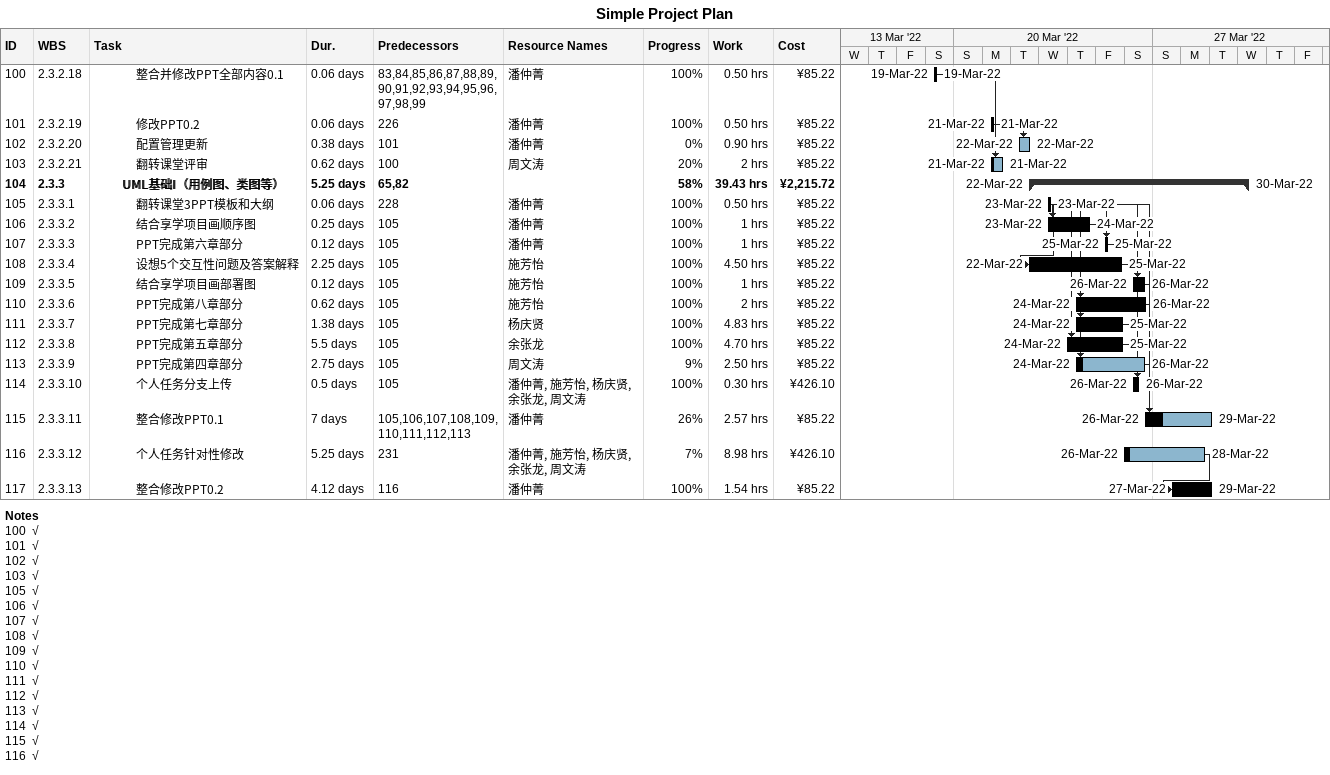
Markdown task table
Simple Project Plan

| ID | WBS | Task | Duration | Start | Finish | Predecessors | Resources | % complete | Work (h) | Cost (¥) |
|---|---|---|---|---|---|---|---|---|---|---|
| 100 | 2.3.2.18 | 整合并修改PPT全部内容0.1 | 0.06d | 2022-03-19 | 2022-03-19 | 83, 84, 85, 86, 87, 88, 89, 90, 91, 92, 93, 94, 95, 96, 97, 98, 99 | 潘仲菁 | 100 | 0.50 | 85.22 |
| 101 | 2.3.2.19 | 修改PPT0.2 | 0.06d | 2022-03-21 | 2022-03-21 | 226 | 潘仲菁 | 100 | 0.50 | 85.22 |
| 102 | 2.3.2.20 | 配置管理更新 | 0.38d | 2022-03-22 | 2022-03-22 | 101 | 潘仲菁 | 0 | 0.90 | 85.22 |
| 103 | 2.3.2.21 | 翻转课堂评审 | 0.62d | 2022-03-21 | 2022-03-21 | 100 | 周文涛 | 20 | 2 | 85.22 |
| 104 | 2.3.3 | **UML基础I（用例图、类图等）** | 5.25d | 2022-03-22 | 2022-03-30 | 65, 82 |  | 58 | 39.43 | 2215.72 |
| 105 | 2.3.3.1 | 翻转课堂3PPT模板和大纲 | 0.06d | 2022-03-23 | 2022-03-23 | 228 | 潘仲菁 | 100 | 0.50 | 85.22 |
| 106 | 2.3.3.2 | 结合享学项目画顺序图 | 0.25d | 2022-03-23 | 2022-03-24 | 105 | 潘仲菁 | 100 | 1 | 85.22 |
| 107 | 2.3.3.3 | PPT完成第六章部分 | 0.12d | 2022-03-25 | 2022-03-25 | 105 | 潘仲菁 | 100 | 1 | 85.22 |
| 108 | 2.3.3.4 | 设想5个交互性问题及答案解释 | 2.25d | 2022-03-22 | 2022-03-25 | 105 | 施芳怡 | 100 | 4.50 | 85.22 |
| 109 | 2.3.3.5 | 结合享学项目画部署图 | 0.12d | 2022-03-26 | 2022-03-26 | 105 | 施芳怡 | 100 | 1 | 85.22 |
| 110 | 2.3.3.6 | PPT完成第八章部分 | 0.62d | 2022-03-24 | 2022-03-26 | 105 | 施芳怡 | 100 | 2 | 85.22 |
| 111 | 2.3.3.7 | PPT完成第七章部分 | 1.38d | 2022-03-24 | 2022-03-25 | 105 | 杨庆贤 | 100 | 4.83 | 85.22 |
| 112 | 2.3.3.8 | PPT完成第五章部分 | 5.5d | 2022-03-24 | 2022-03-25 | 105 | 余张龙 | 100 | 4.70 | 85.22 |
| 113 | 2.3.3.9 | PPT完成第四章部分 | 2.75d | 2022-03-24 | 2022-03-26 | 105 | 周文涛 | 9 | 2.50 | 85.22 |
| 114 | 2.3.3.10 | 个人任务分支上传 | 0.5d | 2022-03-26 | 2022-03-26 | 105 | 潘仲菁, 施芳怡, 杨庆贤, 余张龙, 周文涛 | 100 | 0.30 | 426.10 |
| 115 | 2.3.3.11 | 整合修改PPT0.1 | 7d | 2022-03-26 | 2022-03-29 | 105, 106, 107, 108, 109, 110, 111, 112, 113 | 潘仲菁 | 26 | 2.57 | 85.22 |
| 116 | 2.3.3.12 | 个人任务针对性修改 | 5.25d | 2022-03-26 | 2022-03-28 | 231 | 潘仲菁, 施芳怡, 杨庆贤, 余张龙, 周文涛 | 7 | 8.98 | 426.10 |
| 117 | 2.3.3.13 | 整合修改PPT0.2 | 4.12d | 2022-03-27 | 2022-03-29 | 116 | 潘仲菁 | 100 | 1.54 | 85.22 |

Notes
- 100: √
- 101: √
- 102: √
- 103: √
- 105: √
- 106: √
- 107: √
- 108: √
- 109: √
- 110: √
- 111: √
- 112: √
- 113: √
- 114: √
- 115: √
- 116: √
